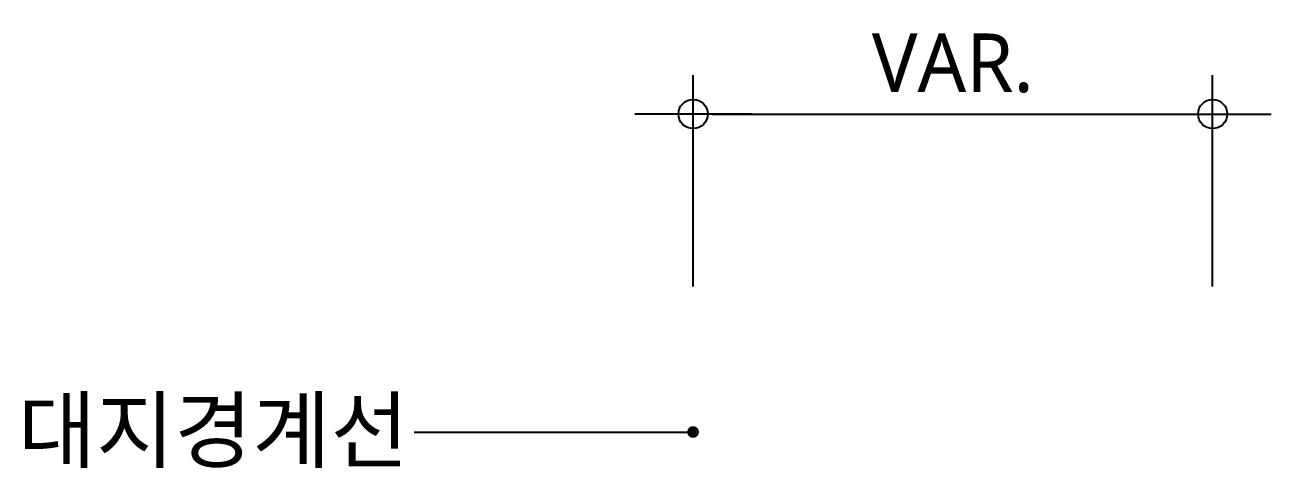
# Model space of a CAD drawing. Header units: millimetres. Extents: x 42812585 to 43598933, y 1349930 to 1612152.
# Drawn here: x 43321670 to 43353676, y 1587074 to 1598454 of the extents above; entities that cross this region are included whole.
import ezdxf

# ---------------------------------------------------------------- set-up
doc = ezdxf.new("R2010")
doc.units = ezdxf.units.MM
doc.header["$LTSCALE"] = 1000
doc.header["$MEASUREMENT"] = 0
doc.header["$PDSIZE"] = -10
doc.layers.get('0').update_dxf_attribs({"linetype": 'CONTINUOUS'})
doc.layers.get('Defpoints').update_dxf_attribs({"color": 171, "linetype": 'CONTINUOUS'})
for name, color, linetype in [('LED', 7, 'CONTINUOUS'), ('NDIM', 7, 'CONTINUOUS'), ('TEXT', 3, 'CONTINUOUS')]:
    doc.layers.add(name, color=color, linetype=linetype)
doc.styles.add('CGS', font='cgse', dxfattribs={"bigfont": 'cgs'})
doc.styles.add('나눔바른고딕', font='NanumBarunGothic.ttf')
doc.dimstyles.new('NDIM 1200', dxfattribs={"dimscale": 500, "dimtxt": 3, "dimasz": 1, "dimexe": 2, "dimexo": 2, "dimgap": 1, "dimtad": 1, "dimdec": 0, "dimdsep": 46, "dimtxsty": 'CGS', "dimblk": 'DOT0', "dimcen": 1, "dimdle": 8, "dimclrd": 2, "dimclre": 2, "dimclrt": 2, "dimadec": 0, "dimazin": 0, "dimtfac": 1, "dimtdec": 0, "dimtix": 1, "dimtmove": 2, "dimatfit": 3, "dimldrblk": 'DOT0', "dimfxl": 1, "dimtolj": 1, "dimtzin": 0, "dimlwd": -1, "dimlwe": -1, "dimarcsym": 0})

# ---------------------------------------------------------------- blocks, each defined once
blk = doc.blocks.new('DOT0')
blk.add_line((-3, 0), (3, 0))
at = {"color": 6}
blk.add_circle((0, 0), 0.75, dxfattribs=at)
blk = doc.blocks.new('*D8')
at = {"layer": 'Defpoints', "color": 0, "ltscale": 0.4, "transparency": 16777216}
for p in [(43352176, 1596166), (43338831, 1590740), (43352176, 1590740)]:
    blk.add_point(p, dxfattribs=at)
at = {"layer": 'NDIM', "ltscale": 0.4, "transparency": 16777216}
for p, q in [((43338831, 1591740), (43338831, 1597166)), ((43352176, 1591740), (43352176, 1597166)), ((43339331, 1596166), (43351676, 1596166))]:
    blk.add_line(p, q, dxfattribs=at)
at = {"layer": 'NDIM', "ltscale": 0.4, "transparency": 16777216, "xscale": 500, "yscale": 500, "zscale": 500, "rotation": 180}
blk.add_blockref('DOT0', (43338831, 1596166), dxfattribs=at)
at = {"layer": 'NDIM', "ltscale": 0.4, "transparency": 16777216, "xscale": 500, "yscale": 500, "zscale": 500}
blk.add_blockref('DOT0', (43352176, 1596166), dxfattribs=at)
at = {"layer": 'NDIM', "ltscale": 0.4, "transparency": 16777216, "insert": (43345504, 1597469), "char_height": 1500, "attachment_point": 5, "style": 'CGS'}
blk.add_mtext('\\A1;{\\fNanumBarunGothic|b0|i0|c129|p50;VAR.}', dxfattribs=at)

msp = doc.modelspace()

# ---------------------------------------------------------------- linework, layer by layer
at = {"layer": 'LED'}
msp.add_line((43331671.5, 1588000.2), (43338830.9, 1588000.2), dxfattribs=at)
at = {"layer": 'LED', "const_width": 150}
msp.add_lwpolyline([(43338830.9, 1588075.2, -1), (43338830.9, 1587925.2, -1)], format="xyb", close=True, dxfattribs=at)

# ---------------------------------------------------------------- texts
at = {"layer": 'TEXT', "style": '나눔바른고딕'}
msp.add_text('대지경계선', height=1600, dxfattribs=at).set_placement((43321491.3, 1587244.2))

# ---------------------------------------------------------------- dimensions: what is measured, and where the dimension line sits
at = {"layer": 'NDIM', "ltscale": 0.4}
dim = msp.add_linear_dim(base=(43352176.3, 1596166.2), p1=(43338830.9, 1590740.5), p2=(43352176.3, 1590740.5), text='{\\fNanumBarunGothic|b0|i0|c129|p50;VAR.}', dimstyle='NDIM 1200', override={"dimclrd": 256, "dimclre": 256, "dimclrt": 256}, dxfattribs=at)
dim.commit()
dim.dimension.update_dxf_attribs({"geometry": '*D8', "text_midpoint": (43345503.6, 1597469.3)})

doc.saveas('drawing.dxf')
